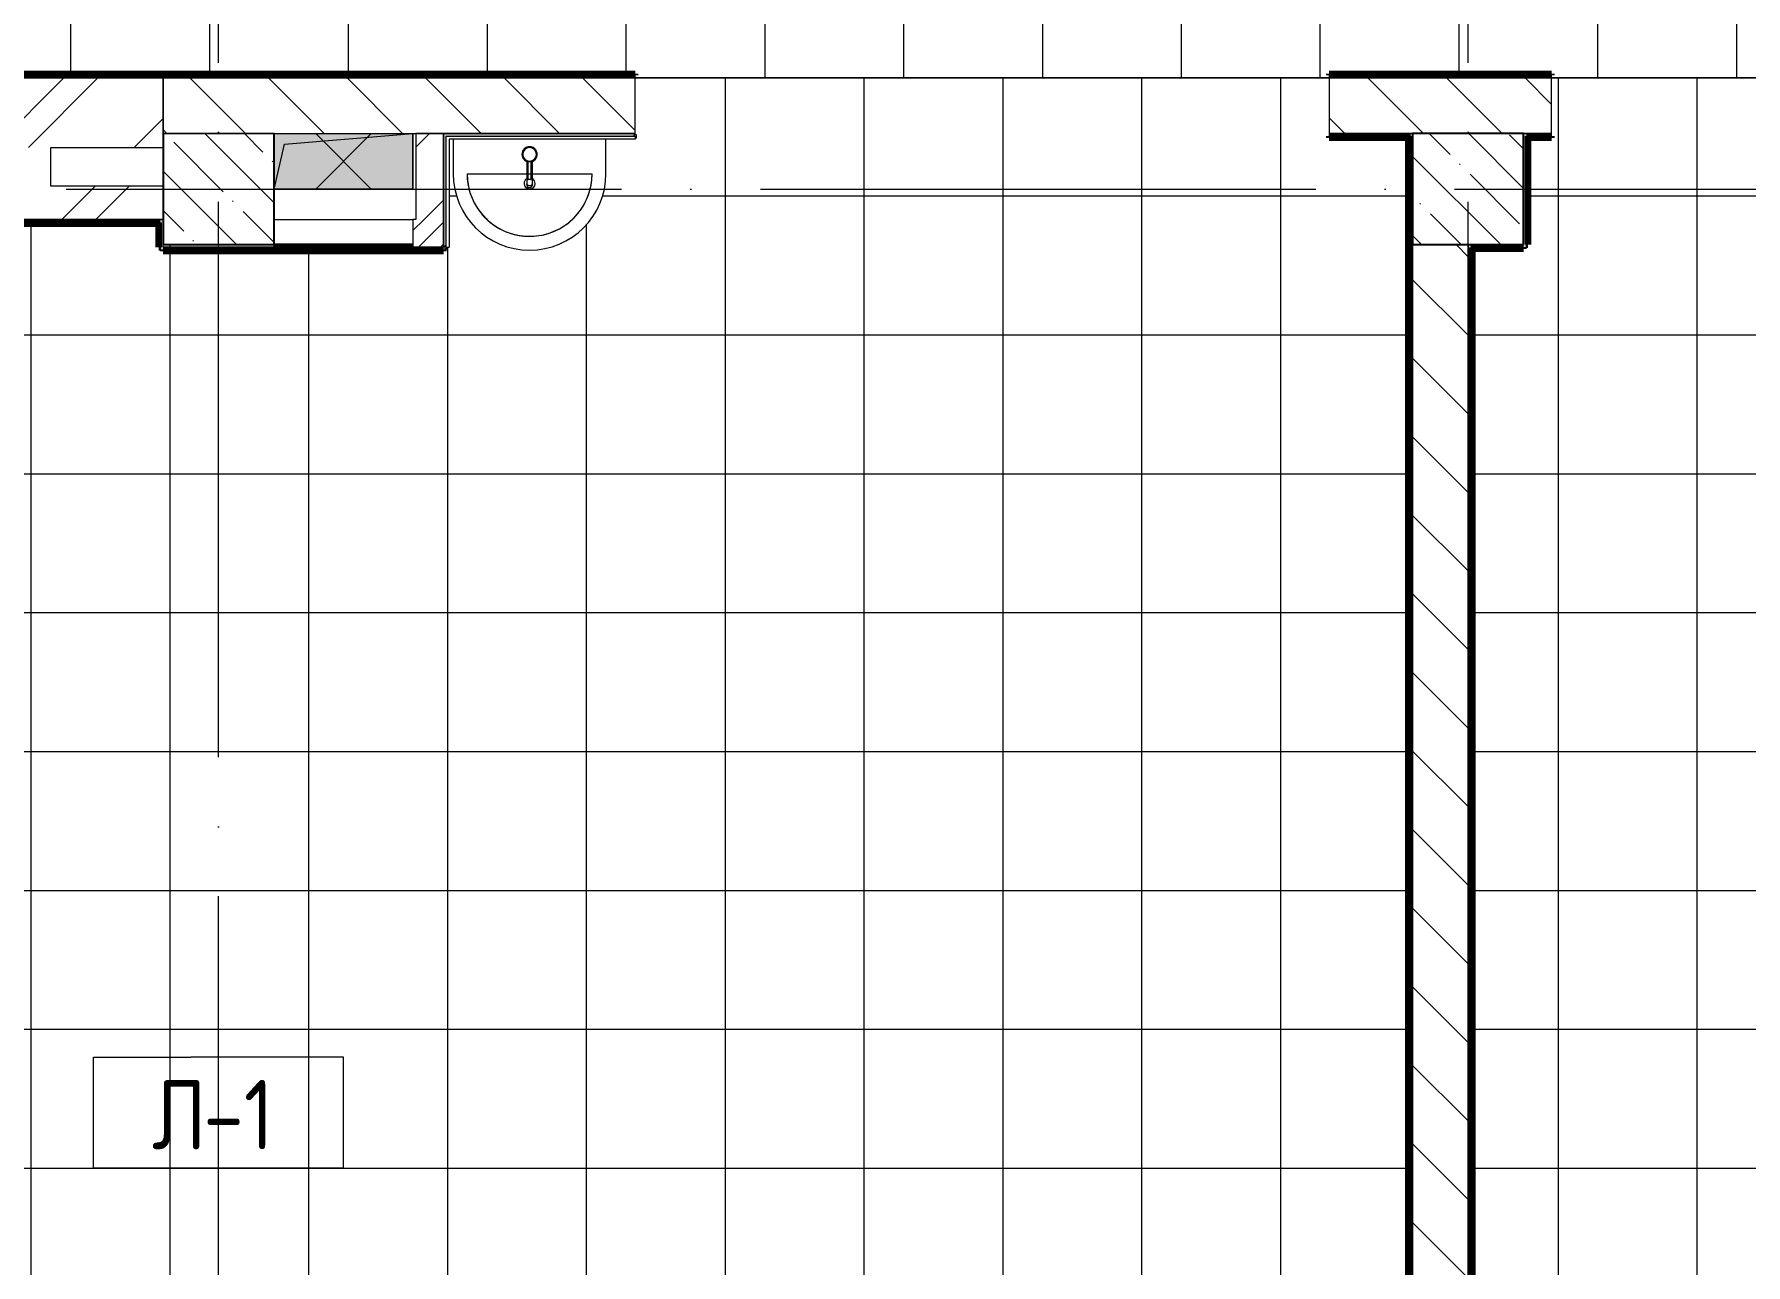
# Model space of a CAD drawing. Header units: millimetres. Extents: x 97 to 215964, y -4577 to 60645.
# Drawn here: x 71384 to 77548, y 47102 to 51533 of the extents above; entities that cross this region are included whole.
import ezdxf

# ---------------------------------------------------------------- set-up
doc = ezdxf.new("R2010")
doc.units = ezdxf.units.MM
doc.linetypes.add('ADSK_Линия сетки', pattern=[2500, 2000, -250, 0, -250])
for name, color, linetype, lineweight in [('A-DETL-GENF-OTLN', 92, 'Continuous', 9), ('A-FLOR-____-IDEN', 11, 'Continuous', 20), ('A-FLOR-____-OTLN', 192, 'Continuous', 9), ('A-FLOR-____-PATT', 8, 'Continuous', 9), ('A-GENM-____-MCUT', 13, 'Continuous', 9), ('A-GENM-____-OTLN', 13, 'Continuous', 9), ('A-WALL-____-MCUT', 113, 'Continuous', 9), ('A-WALL-____-PATT', 111, 'Continuous', 9), ('I-WALL-____-OTLN', 2, 'Continuous', 9), ('P-SANR-FIXT-OTLN', 6, 'Continuous', 9), ('S-COLS-____-MCUT', 52, 'Continuous', 9), ('S-COLS-____-OTLN', 52, 'Continuous', 9), ('S-GRID-____-OTLN', 1, 'Continuous', 9)]:
    doc.layers.add(name, color=color, linetype=linetype, lineweight=lineweight)
doc.styles.add('GOST Common', font='GOST_Common.ttf', dxfattribs={"width": 0.9, "height": 250})
pattern_1 = [(135, (0, 0), (-141.42136, -141.42136), [])]
pattern_2 = [(45, (0, 0), (-224.5064, 224.5064), []), (45, (79.38, 0), (0, 449.0128), []), (45, (-79.38, 0), (0, 449.0128), [])]
pattern_3 = [(45, (0, 0), (-251.4472, 251.4472), []), (45, (0, 381), (-251.4472, 251.4472), [])]
pattern_4 = [(270, (81372.87, 47450), (500, 3e-14), []), (0, (81372.87, 47450), (0, 500), [])]

# ---------------------------------------------------------------- blocks, each defined once
blk = doc.blocks.new('BSC_Колонна _Прямоугольная - 400x400-31342009-О_АИ_ПП_8_400_Целиком')
at = {"layer": 'S-COLS-____-OTLN', "lineweight": 5}
h = blk.add_hatch(dxfattribs=at)
h.set_pattern_fill('FP_45', color=256, style=0, pattern_type=2)
h.set_pattern_definition([(135, (-17749.98, -50975), (-142.5619, -142.5619), []), (135, (-17607.42, -50975), (-142.5619, -142.5619), [252.016, -50.403, 3.353, -47.05])])
h.paths.add_polyline_path([(-200, -200), (200, -200), (200, 200), (-200, 200), (-200, -44.5)])
at = {"layer": 'S-COLS-____-MCUT', "color": 130, "lineweight": 25}
for p, q in [((200, 200), (-200, 200)), ((-200, 200), (-200, -200)), ((200, -200), (200, 200)), ((-200, -200), (200, -200))]:
    blk.add_line(p, q, dxfattribs=at)
blk = doc.blocks.new('ASML_АР_Отделка Люка - ВО Отделка люков_Грунтовка 0_Шпатлевка 0_Окраска 0_0-42722003-О_АИ_ПП_8_400_Целиком')
at = {"layer": 'A-GENM-____-MCUT', "color": 130, "lineweight": 25}
for p, q in [((250, 3), (-250, 3)), ((-250, 3), (-250, 0)), ((250, 0), (250, 3)), ((-250, 0), (250, 0))]:
    blk.add_line(p, q, dxfattribs=at)
blk = doc.blocks.new('0083_СОШ675_АР_R22_rvt-1-О_АИ_ПП_8_400_Целиком')
at = {"layer": 'A-WALL-____-PATT', "lineweight": 5}
h = blk.add_hatch(dxfattribs=at)
h.set_pattern_fill('FP_7', color=10, style=0, pattern_type=2)
h.set_pattern_definition(pattern_3)
h.paths.add_polyline_path([(12248.9, 51125), (13050, 51125), (13050, 51375), (9070, 51375), (9070, 51125), (12128.9, 51125)])
h = blk.add_hatch(dxfattribs=at)
h.set_pattern_fill('FP_10', color=10, style=0, pattern_type=2)
h.set_pattern_definition(pattern_1)
h.paths.add_polyline_path([(21488.6, 51175), (22450, 51175), (22450, 51375), (20550, 51375), (20550, 51175), (21174.1, 51175)])
h.paths.add_polyline_path([(17250, 51175), (18050, 51175), (18050, 51375), (17250, 51375)])
h.paths.add_polyline_path([(14570.9, 51175), (14750, 51175), (14750, 51375), (13050, 51375), (13050, 51175), (14256.4, 51175)])
h = blk.add_hatch(dxfattribs=at)
h.set_pattern_fill('FP_11', color=10, style=0, pattern_type=2)
h.set_pattern_definition(pattern_2)
h.paths.add_polyline_path([(14060, 50866), (14060, 51175), (13960, 51175), (13960, 50866)])
h = blk.add_hatch(dxfattribs=at)
h.set_pattern_fill('FP_7', color=10, style=0, pattern_type=2)
h.set_pattern_definition(pattern_3)
h.paths.add_polyline_path([(13050, 50865), (13050, 50985), (9070, 50985), (9070, 50865), (12055.4, 50865)])
h = blk.add_hatch(dxfattribs=at)
h.set_pattern_fill('FP_11', color=10, style=0, pattern_type=2)
h.set_pattern_definition(pattern_2)
h.paths.add_polyline_path([(14060, 50766), (14060, 50866), (13949.9, 50866), (13949.9, 50766)])
h = blk.add_hatch(dxfattribs=at)
h.set_pattern_fill('FP_10', color=10, style=0, pattern_type=2)
h.set_pattern_definition(pattern_1)
h.paths.add_polyline_path([(17750, 43725), (17750, 50775), (17550, 50775), (17550, 43725), (17715.3, 43725)])
at = {"layer": 'S-COLS-____-OTLN', "lineweight": 5}
h = blk.add_hatch(dxfattribs=at)
h.set_pattern_fill('FP_8', color=256, style=0, pattern_type=2)
h.set_pattern_definition([(135, (0, 0), (-142.5612, -142.5612), []), (135, (142.56, 0), (-142.5612, -142.5612), [252.016, -50.403, 3.353, -47.05])])
h.paths.add_polyline_path([(13050, 50775), (13450, 50776), (13450, 51175), (13050, 51175), (13050, 50930.5)])
at = {"layer": 'A-WALL-____-MCUT', "color": 50, "lineweight": 13}
for p, q in [((13050, 51375), (9070, 51375)), ((14750, 51375), (13050, 51375)), ((13050, 51375), (13050, 51175)), ((13050, 51125), (13050, 51375)), ((14750, 51175), (14750, 51375)), ((18050, 51375), (17250, 51375)), ((17250, 51375), (17250, 51175)), ((18050, 51175), (18050, 51375)), ((13450, 51175), (14750, 51175)), ((14060, 51175), (13960, 51175)), ((13960, 51175), (13960, 50866)), ((14060, 50866), (14060, 51175)), ((17250, 51175), (17550, 51175)), ((17950, 51175), (18050, 51175)), ((12646, 51125), (13050, 51125)), ((12646, 50985), (12646, 51125)), ((13050, 50985), (12646, 50985)), ((13050, 50865), (13050, 50985)), ((9070, 50865), (13050, 50865)), ((13960, 50866), (13949.9, 50866)), ((13949.9, 50866), (13949.9, 50776)), ((14060, 50766), (14060, 50866)), ((13949.9, 50773), (13949.9, 50766)), ((13949.9, 50766), (14060, 50766)), ((17550, 50775), (17550, 43725)), ((17750, 43725), (17750, 50775))]:
    blk.add_line(p, q, dxfattribs=at)
at = {"layer": 'A-WALL-____-MCUT', "color": 10, "lineweight": 5}
blk.add_line((13050, 51175), (13450, 51175), dxfattribs=at)
at = {"layer": 'I-WALL-____-OTLN', "color": 90}
for p, q in [((13450, 50866), (13949.9, 50866)), ((13450, 50766), (13450, 50773))]:
    blk.add_line(p, q, dxfattribs=at)
at = {"layer": 'S-COLS-____-MCUT', "color": 130, "lineweight": 25}
for p, q in [((13050, 51175), (13050, 50775)), ((13450, 50776), (13450, 51175)), ((13050, 50775), (13449.9, 50775))]:
    blk.add_line(p, q, dxfattribs=at)
at = {"layer": 'S-COLS-____-OTLN', "color": 90}
blk.add_line((13450, 51175), (13050, 51175), dxfattribs=at)
at = {"layer": 'A-GENM-____-OTLN', "color": 90, "lineweight": 9, "rotation": 180}
blk.add_blockref('ASML_АР_Отделка Люка - ВО Отделка люков_Грунтовка 0_Шпатлевка 0_Окраска 0_0-42722003-О_АИ_ПП_8_400_Целиком', (13699.9, 50776), dxfattribs=at)
at = {"layer": 'S-COLS-____-OTLN', "color": 90, "lineweight": 9}
blk.add_blockref('BSC_Колонна _Прямоугольная - 400x400-31342009-О_АИ_ПП_8_400_Целиком', (17750, 50975), dxfattribs=at)
blk = doc.blocks.new('MiraCad_GMd_-Ut_TaskBox_FormHorizon - MiraCad_GMd_-Ut_TaskBox_FormHorizon-V144-О_АИ_ПП_8_400_Целиком')
at = {"layer": 'A-DETL-GENF-OTLN', "lineweight": 18}
for points in [[(-250, -100), (-212.2, 62.2), (242, 100), (-250, 100)], [(-250, -100), (250, -100), (250, 100), (-250, 100)]]:
    blk.add_hatch(color=256, dxfattribs=at).paths.add_polyline_path(points)
at = {"layer": 'A-DETL-GENF-OTLN', "color": 7}
for p, q in [((-250, -100), (-212.2, 62.2)), ((-250, -100), (-212.2, 62.2)), ((-212.2, 62.2), (250, 100)), ((-212.2, 62.2), (250, 100)), ((250, 100), (250, -100)), ((250, -100), (-250, -100))]:
    blk.add_line(p, q, dxfattribs=at)
at = {"layer": 'A-GENM-____-OTLN', "color": 170, "lineweight": 18}
for p, q in [((100, 100), (-100, -100)), ((-100, 100), (100, -100)), ((250, -100), (250, 100)), ((-250, -100), (250, -100))]:
    blk.add_line(p, q, dxfattribs=at)
blk = doc.blocks.new('ВК_Умывальник_Полукруглый_Керамический_ГОСТ30493-96_R20 - 2-ой величины-3515761-О_АИ_ПП_8_400_Целиком')
at = {"layer": 'P-SANR-FIXT-OTLN', "color": 22, "lineweight": 18}
for p, q in [((14095, 51155.2), (14095, 51030)), ((14645, 51030), (14645, 51155)), ((14145, 51030), (14360.1, 51030)), ((14379.9, 51030), (14595, 51030))]:
    blk.add_line(p, q, dxfattribs=at)
at = {"layer": 'P-SANR-FIXT-OTLN', "color": 22, "lineweight": 18, "flags": 128}
blk.add_lwpolyline([(14145, 51030), (14145.2, 51021), (14145.7, 51012), (14146.6, 51003), (14147.9, 50994.1), (14149.5, 50985.3), (14151.4, 50976.5), (14153.8, 50967.8), (14156.4, 50959.2), (14159.4, 50950.7), (14162.8, 50942.4), (14166.4, 50934.1), (14170.4, 50926.1), (14174.7, 50918.2), (14179.4, 50910.5), (14184.3, 50902.9), (14189.5, 50895.6), (14195, 50888.5), (14200.8, 50881.6), (14206.9, 50875), (14213.2, 50868.6), (14219.8, 50862.4), (14226.6, 50856.6), (14233.7, 50851), (14241, 50845.7), (14248.4, 50840.6), (14256.1, 50835.9), (14264, 50831.5), (14272, 50827.5), (14280.1, 50823.7), (14288.5, 50820.3), (14296.9, 50817.2), (14305.5, 50814.4), (14314.2, 50812), (14322.9, 50810), (14331.8, 50808.3), (14340.7, 50806.9), (14349.6, 50805.9), (14358.6, 50805.3), (14367.6, 50805), (14376.6, 50805.1), (14385.6, 50805.5), (14394.5, 50806.3), (14403.4, 50807.5), (14412.3, 50809), (14421.1, 50810.9), (14429.8, 50813.1), (14438.5, 50815.6), (14447, 50818.6), (14455.4, 50821.8), (14463.6, 50825.4), (14471.7, 50829.3), (14479.7, 50833.5), (14487.5, 50838.1), (14495, 50842.9), (14502.4, 50848.1), (14509.6, 50853.5), (14516.5, 50859.2), (14523.2, 50865.2), (14529.7, 50871.5), (14535.9, 50878), (14541.9, 50884.8), (14547.5, 50891.7), (14552.9, 50899), (14558, 50906.4), (14562.8, 50914), (14567.3, 50921.8), (14571.5, 50929.8), (14575.3, 50937.9), (14578.8, 50946.2), (14582, 50954.6), (14584.8, 50963.1), (14587.3, 50971.8), (14589.5, 50980.5), (14591.3, 50989.3), (14592.7, 50998.2), (14593.8, 51007.2), (14594.6, 51016.1), (14594.9, 51025.1), (14595, 51030)], dxfattribs=at)
at = {"layer": 'P-SANR-FIXT-OTLN', "color": 22, "lineweight": 18}
for centre, radius, start, end in [((14370, 51030), 275, 180, 0), ((14370, 51030), 225, 180, 0), ((14370, 50995), 20, 120, 180), ((14370, 50995), 20, 180, 0), ((14370, 50995), 20, 0, 60)]:
    blk.add_arc(centre, radius, start, end, dxfattribs=at)
blk = doc.blocks.new('xxx_Смеситель_ГОСТ 25809-96_R20 - Смеситель-3431601-О_АИ_ПП_8_400_Целиком')
at = {"layer": 'P-SANR-FIXT-OTLN', "color": 170, "lineweight": 18}
for p, q in [((3135.3, 51074.8), (3135.3, 51016.6)), ((3139.3, 51075.4), (3139.3, 51029.7)), ((3151.3, 51029.7), (3151.3, 51075.4)), ((3155.3, 51016.6), (3155.3, 51074.8)), ((3135.3, 51016.6), (3135.3, 50993.9)), ((3135.3, 50993.9), (3135.3, 50990)), ((3139.3, 51029.7), (3139.3, 51009)), ((3140.3, 51009), (3139.3, 51009)), ((3139.3, 51009), (3140.3, 51009)), ((3140.3, 51029.8), (3150.3, 51029.8)), ((3150.3, 51009), (3140.3, 51009)), ((3150.3, 51009), (3151.3, 51009)), ((3151.3, 51009), (3150.3, 51009)), ((3151.3, 51009), (3151.3, 51029.7)), ((3155.3, 50993.9), (3155.3, 51016.6)), ((3155.3, 50990), (3155.3, 50993.9))]:
    blk.add_line(p, q, dxfattribs=at)
for radius, start, end in [(27.5, 0, 180), (27.5, 161.97695, 180), (27.5, 180, 198.02305), (27.5, 180, 258.92236), (27.5, 143.31191, 156.6878), (24.5, 360, 180), (24.5, 180, 360), (27.5, 101.97674, 135), (27.5, 83.31162, 96.68751), (27.5, 281.0769, 0), (27.5, 45, 78.02263), (27.5, 23.31133, 36.68722), (27.5, 0, 18.02234), (27.5, 341.97766, 0), (27.5, 203.3122, 216.68809), (27.5, 225, 258.02326), (24.5, 255, 259.77016), (24.5, 255, 259.77016), (24.5, 280.22984, 285), (24.5, 280.22984, 285), (27.5, 281.97737, 315), (27.5, 323.31278, 336.68867)]:
    blk.add_arc((3145.3, 51100), radius, start, end, dxfattribs=at)
for start_param, end_param in [(3.141593, 4.712389), (4.712389, 6.283185)]:
    blk.add_ellipse((3145.3, 50990), major_axis=(10, 0), ratio=0.965926, start_param=start_param, end_param=end_param, dxfattribs=at)
for points, knots in [([(3138.6, 51076.4), (3138.7, 51076.4), (3138.8, 51076.3), (3139.2, 51076.2), (3139.8, 51076.1), (3140.4, 51076), (3140.7, 51075.9)], [0.77430556, 0.77430556, 0.77430556, 0.77430556, 0.78298611, 0.79166667, 0.82638889, 0.86111111, 0.86111111, 0.86111111, 0.86111111]), ([(3149.8, 51075.9), (3150.1, 51075.9), (3150.6, 51076), (3151.1, 51076.2), (3151.6, 51076.3), (3151.8, 51076.4), (3151.9, 51076.4)], [0.13888889, 0.13888889, 0.13888889, 0.13888889, 0.16666667, 0.19444444, 0.20833333, 0.22222222, 0.22222222, 0.22222222, 0.22222222]), ([(3140.3, 51020.3), (3138.8, 51019.9), (3136.8, 51019.1), (3135.5, 51017.7), (3135.3, 51016.9), (3135.3, 51016.6)], [0.1666667, 0.1666667, 0.1666667, 0.1666667, 0.3333333, 0.4166667, 0.5, 0.5, 0.5, 0.5]), ([(3145.3, 50986.8), (3144.4, 50986.8), (3143.1, 50986.9), (3141.4, 50987.3), (3140.3, 50987.7), (3139.3, 50988.1), (3138.7, 50988.5), (3138, 50989), (3137.3, 50989.5), (3136.7, 50990.2), (3136.3, 50990.7), (3136, 50991.2), (3135.8, 50991.6), (3135.6, 50992), (3135.5, 50992.5), (3135.4, 50992.9), (3135.3, 50993.4), (3135.3, 50993.7), (3135.3, 50993.9)], [0, 0, 0, 0, 0.0833333, 0.125, 0.1666667, 0.2083333, 0.2291667, 0.25, 0.2916667, 0.3333333, 0.3541667, 0.375, 0.3958333, 0.4166667, 0.4375, 0.4583333, 0.4791667, 0.5, 0.5, 0.5, 0.5]), ([(3139.3, 51029.3), (3139.3, 51029.3), (3139.3, 51029.3), (3139.4, 51029.2), (3139.6, 51029.2), (3139.8, 51029.2), (3140.1, 51029.2), (3140.3, 51029.2)], [0, 0, 0, 0, 0.166667, 0.333333, 0.5, 0.666667, 1, 1, 1, 1]), ([(3155.3, 50993.9), (3155.3, 50993.7), (3155.3, 50993.4), (3155.2, 50992.9), (3155.1, 50992.5), (3154.9, 50992), (3154.7, 50991.6), (3154.5, 50991.2), (3154.2, 50990.7), (3153.9, 50990.3), (3153.6, 50989.9), (3153.1, 50989.4), (3152.5, 50989), (3151.9, 50988.5), (3151.2, 50988.1), (3150.3, 50987.7), (3149.1, 50987.3), (3147.5, 50986.9), (3146.1, 50986.8), (3145.3, 50986.8)], [0.5, 0.5, 0.5, 0.5, 0.5208333, 0.5416667, 0.5625, 0.5833333, 0.6041667, 0.625, 0.6458333, 0.6666667, 0.6875, 0.7083333, 0.75, 0.7708333, 0.7916667, 0.8333333, 0.875, 0.9166667, 1, 1, 1, 1]), ([(3151.3, 51029.7), (3151.3, 51029.7), (3151.2, 51029.7), (3151.1, 51029.8), (3151, 51029.8), (3150.7, 51029.8), (3150.4, 51029.8), (3150.3, 51029.8)], [0, 0, 0, 0, 0.166667, 0.333333, 0.5, 0.666667, 1, 1, 1, 1])]:
    blk.add_open_spline(points, degree=3, knots=knots, dxfattribs=at)
for points in [[(3139.3, 51075.4), (3139.3, 51075.4), (3139.4, 51075.4), (3139.6, 51075.4), (3139.8, 51075.3), (3140, 51075.3), (3140.2, 51075.3), (3140.3, 51075.3)], [(3139.4, 51074.9), (3139.3, 51074.9), (3139.3, 51074.9), (3139.3, 51075), (3139.3, 51075)], [(3140.3, 51075.3), (3141.9, 51074.9), (3145.3, 51074.6), (3148.6, 51074.9), (3150.3, 51075.3)], [(3150.3, 51075.3), (3150.4, 51075.3), (3150.5, 51075.3), (3150.8, 51075.3), (3151, 51075.4), (3151.1, 51075.4), (3151.2, 51075.4), (3151.2, 51075.4)], [(3151.3, 51075), (3151.3, 51075), (3151.3, 51075), (3151.2, 51074.9)], [(3140.3, 51029.8), (3140.1, 51029.8), (3139.7, 51029.8), (3139.4, 51029.8), (3139.3, 51029.7), (3139.3, 51029.7)], [(3150.3, 51029.2), (3150.4, 51029.2), (3150.8, 51029.2), (3151.2, 51029.2), (3151.3, 51029.3), (3151.3, 51029.3)], [(3155.3, 51016.6), (3155.3, 51016.9), (3155, 51017.7), (3154, 51018.7), (3152.4, 51019.6), (3151, 51020.1), (3150.3, 51020.3)]]:
    blk.add_open_spline(points, degree=3, dxfattribs=at)
blk = doc.blocks.new('0083_СОШ675_ВК_R22_rvt-1-О_АИ_ПП_8_400_Целиком')
at = {"layer": 'A-GENM-____-OTLN', "color": 170, "lineweight": 18}
blk.add_blockref('MiraCad_GMd_-Ut_TaskBox_FormHorizon - MiraCad_GMd_-Ut_TaskBox_FormHorizon-V144-О_АИ_ПП_8_400_Целиком', (13700, 51075), dxfattribs=at)
at = {"layer": 'P-SANR-FIXT-OTLN', "color": 170, "lineweight": 18}
for name, p in [('ВК_Умывальник_Полукруглый_Керамический_ГОСТ30493-96_R20 - 2-ой величины-3515761-О_АИ_ПП_8_400_Целиком', (0, 0)), ('xxx_Смеситель_ГОСТ 25809-96_R20 - Смеситель-3431601-О_АИ_ПП_8_400_Целиком', (11224.7, 0))]:
    blk.add_blockref(name, p, dxfattribs=at)
blk = doc.blocks.new('BSC_Колонна _Прямоугольная - ПР-1_Профиль торцевой для плитки-V208-О_АИ_ПП_8_400_Целиком')
at = {"layer": 'S-COLS-____-MCUT'}
for p, q in [((0, 5), (-5, 5)), ((-5, 5), (-5, -5)), ((-5, -5), (5, -5)), ((5, -5), (5, 0))]:
    blk.add_line(p, q, dxfattribs=at)
blk = doc.blocks.new('BSC_Колонна _Прямоугольная - ПР-1_Профиль торцевой для плитки-V209-О_АИ_ПП_8_400_Целиком')
at = {"layer": 'S-COLS-____-MCUT'}
for p, q in [((5, 5), (-5, 5)), ((-5, 5), (-5, -0.1)), ((5, -5), (5, 5)), ((0, -5), (5, -5))]:
    blk.add_line(p, q, dxfattribs=at)
blk = doc.blocks.new('ADSK_Марка_Перекрытие - Типоразмер_ADSK_Марка-158127-О_АИ_ПП_8_400_Целиком')
at = {"layer": 'A-FLOR-____-IDEN'}
for p, q in [((-4.5, 4), (-1, 4)), ((-4.5, 0), (-4.5, 4)), ((4.5, 4), (-1, 4)), ((4.5, 0), (4.5, 4)), ((4.5, 0), (-4.5, 0)), ((-4.5, 0), (4, 0))]:
    blk.add_line(p, q, dxfattribs=at)

msp = doc.modelspace()

# ---------------------------------------------------------------- hatches: boundary and pattern name
at = {"layer": 'A-FLOR-____-PATT'}
h = msp.add_hatch(dxfattribs=at)
h.set_pattern_fill('FP_198', color=256, style=0, pattern_type=2)
h.set_pattern_definition([(0, (75015.37, 54875), (0, 500), []), (90, (75015.37, 54875), (-500, 3e-14), [])])
h.paths.add_polyline_path([(67497.865903, 54675.000586), (67497.865903, 54874.998278), (65857.887824, 54874.997327), (65857.887824, 54675)])
h.paths.add_polyline_path([(58997.877039, 51374.999414), (61497.865903, 51375), (61497.865903, 51390), (73547.909746, 51390), (73547.909746, 51375), (76047.909746, 51374.999414), (76047.909746, 51390), (76847.887824, 51390), (76847.887824, 51375), (79347.887824, 51374.999414), (79347.887824, 51390), (85947.887824, 51390), (85947.887824, 51375), (88447.887824, 51375), (88447.887824, 51390), (91217.865903, 51390), (91217.865903, 51674.999707), (91232.865903, 51674.999707), (91232.865903, 54374.999707), (91217.865903, 54374.999707), (91217.865903, 54660.000586), (87567.865903, 54660.267855), (87567.865903, 54675.000586), (87572.865903, 54675.000586), (87572.727233, 54875), (86072.887824, 54875), (86072.865903, 54675), (86067.865903, 54675), (86067.865903, 54660.000586), (83722.865903, 54660.000586), (83722.865903, 54665.000586), (83712.865903, 54665.000586), (83712.865903, 54675.000586), (83707.865903, 54675), (83707.865903, 57260), (82952.865903, 57260), (82952.865903, 57265), (82942.865903, 57265), (82942.865903, 57274.999414), (82937.865903, 57274.999414), (82937.865903, 58360), (81472.865903, 58360), (81472.865903, 58199.999414), (81454.865903, 58199.999414), (81454.865903, 58160.000586), (81449.865903, 58160.000586), (81449.865903, 58150.000586), (81439.865903, 58150.000586), (81439.865903, 58145.000586), (81212.865903, 58145.000586), (81212.865903, 58064.999414), (81197.887824, 58064.999414), (81197.887824, 57014.999414), (81212.865903, 57014.999414), (81212.865903, 54675), (81207.865903, 54675), (81207.865903, 54665.000586), (81197.865903, 54665.000586), (81196.736835, 54660.000586), (77670.156824, 54660.000586), (77670.156824, 54655.000586), (77168.506824, 54655.000586), (77168.506824, 54660.000586), (74557.887824, 54660.000586), (74557.887824, 54675), (74547.903648, 54675), (74547.903648, 54795), (73507.887824, 54793.858951), (73507.887824, 54660.000586), (72397.903648, 54660.000586), (72397.347315, 54665.000586), (72387.903648, 54665.000586), (72387.903648, 54675), (72382.903648, 54675), (72382.903648, 58274.820414), (72127.634255, 58274.820414), (72127.634255, 58360.000586), (68167.882899, 58360.000586), (68167.882899, 58274.820414), (67912.865903, 58274.820414), (67912.865903, 54675), (67907.865903, 54675), (67907.865903, 54665.000586), (67897.865903, 54665.000586), (67897.865903, 54660.000586), (67497.887824, 54660.000586), (67497.861097, 54675.000586), (65857.887824, 54675), (65857.887824, 54660.000586), (58897.865903, 54660.000586), (58897.865903, 54389.998828), (58812.865903, 54389.998828), (58812.865903, 51625.272332), (58897.865903, 51625.272332), (58897.865903, 51390), (58997.865903, 51390), (58997.865903, 51375)])
h.paths.add_polyline_path([(62072.865903, 51374.999414), (62072.858467, 51375), (62048.935421, 51374.999414)])
h.paths.add_polyline_path([(63827.596882, 51374.999414), (63827.593201, 51375), (63707.596601, 51375)])
h.paths.add_polyline_path([(77430.135801, 54335.471708), (77435.222154, 54336.294976), (77429.272738, 54336.033665)])
h.paths.add_polyline_path([(77273.859773, 54485.215954), (77273.635801, 54492.477542), (77273.221587, 54492.477542), (77273.4413, 54489.977542)])
h.paths.add_polyline_path([(77587.050015, 54492.477542), (77585.635801, 54492.477542), (77586.828614, 54489.977542)])
h.paths.add_polyline_path([(77450.440711, 54336.790443), (77450.258982, 54337.478492), (77450.258982, 54336.796702)])
h.paths.add_polyline_path([(77430.135801, 54335.471708), (77404.811487, 54337.655731), (77387.175338, 54341.54585), (77363.928848, 54350.095785), (77344.334525, 54361.111481), (77327.362527, 54374.705094), (77307.824774, 54393.658277), (77301.646812, 54403.413831), (77289.14902, 54424.103452), (77276.792628, 54462.292771), (77273.975924, 54478.461488), (77272.635801, 54608.303456), (77273.635801, 54654.977542), (77587.635801, 54653.977542), (77587.010868, 54482.669965), (77580.558337, 54448.74092), (77578.729019, 54441.887602), (77573.294833, 54428.727542), (77566.01572, 54414.727542), (77557.597718, 54400.529333), (77552.446828, 54394.560594), (77546.268867, 54386.734718), (77538.719585, 54379.497471), (77532.039629, 54373.004497), (77523.0402, 54366.296943), (77515.937077, 54360.991355), (77505.832609, 54355.289784), (77495.57831, 54349.684638), (77486.181688, 54345.473086), (77485.365193, 54346.159705), (77460.320572, 54338.509404), (77440.197391, 54335.888761), (77431.462427, 54335.526697)])
h.paths.add_polyline_path([(77389.662411, 54340.761056), (77391.929981, 54340.874159), (77389.662411, 54342.294384), (77386.371493, 54342.276076), (77389.474143, 54340.847728)])
h.paths.add_polyline_path([(77462.397563, 54374.126093), (77473.431297, 54377.404099), (77464.032543, 54374.711079)])
h.paths.add_polyline_path([(77364.170136, 54388.846654), (77360.920678, 54391.910018), (77363.381013, 54389.43687)])
h.paths.add_polyline_path([(77334.408219, 54417.099697), (77323.505902, 54438.284871), (77316.009019, 54450.538922), (77324.622803, 54431.232582), (77330.463587, 54422.862044), (77333.7616, 54418.044282)])
h.paths.add_polyline_path([(77333.053762, 54419.443312), (77324.047689, 54433.548522), (77317.156322, 54448.93031), (77318.029386, 54448.93031), (77332.661396, 54420.213373)])
h.paths.add_polyline_path([(77530.581242, 54422.862044), (77540.001397, 54440.063502), (77534.518545, 54430.386823), (77530.952332, 54424.323981)])
h.paths.add_polyline_path([(77538.063723, 54435.674534), (77539.306435, 54436.169407), (77538.350527, 54436.113709)])
h.paths.add_polyline_path([(77544.564709, 54451.134162), (77544.488503, 54453.137186), (77544.799473, 54452.231181)])
h.paths.add_polyline_path([(77450.582501, 54460.53943), (77447.535801, 54459.839858), (77449.405958, 54459.989488)])
h.paths.add_polyline_path([(77448.532291, 54458.113886), (77460.496891, 54471.581052), (77453.904643, 54463.771943), (77449.262304, 54458.977542)])
h.paths.add_polyline_path([(77406.528666, 54464.194831), (77399.641864, 54473.907097), (77400.950598, 54470.796993), (77406.366959, 54464.386226)])
h.paths.add_polyline_path([(77430.135801, 54454.594235), (77439.048989, 54455.572843), (77433.90108, 54455.383619), (77422.235086, 54455.849076), (77414.087905, 54458.977542), (77421.51818, 54455.493646), (77428.219531, 54454.664079), (77429.321752, 54454.623905)])
h.paths.add_polyline_path([(77465.700608, 54489.977542), (77464.945256, 54490.012829), (77464.95702, 54493.561658)])
h.paths.add_polyline_path([(77460.629738, 54507.609083), (77460.629738, 54506.047987), (77460.680935, 54507.377542)])
h.paths.add_polyline_path([(77460.922729, 54472.176595), (77464.963385, 54484.493328), (77465.203389, 54493.676358), (77462.204425, 54507.609083), (77464.933223, 54493.676358), (77464.129591, 54480.398015), (77460.938741, 54472.224641)])
h.paths.add_polyline_path([(77409.689101, 54519.415654), (77412.735801, 54520.115226), (77409.907292, 54519.517641)])
h.paths.add_polyline_path([(77544.850392, 54527.896082), (77535.648799, 54548.722503), (77529.808015, 54557.09304), (77529.980673, 54555.051087), (77544.262583, 54528.955999)])
h.paths.add_polyline_path([(77455.171732, 54515.013473), (77443.282308, 54523.247927), (77432.052071, 54525.291005), (77421.928807, 54524.571465), (77426.370521, 54524.571465), (77438.036516, 54524.106008), (77446.183697, 54520.977542), (77455.088321, 54515.057069)])
h.paths.add_polyline_path([(77313.369965, 54521.444943), (77314.869338, 54523.914644), (77313.445349, 54521.682875)])
h.paths.add_polyline_path([(77544.262583, 54527.059581), (77531.479026, 54554.570289), (77541.863712, 54535.422629), (77544.020547, 54527.896082)])
h.paths.add_polyline_path([(77343.51522, 54576.598123), (77348.885554, 54580.422629), (77345.379194, 54578.0284)])
h.paths.add_polyline_path([(77357.537967, 54586.624205), (77351.820623, 54582.971082), (77356.895713, 54586.192763)])
h.paths.add_polyline_path([(77377.470978, 54598.705996), (77381.14273, 54599.843138), (77377.710198, 54598.803489)])
h.paths.add_polyline_path([(77475.816828, 54601.552235), (77465.119381, 54605.244005), (77473.339293, 54602.336689), (77475.580888, 54601.62694)])
h.paths.add_polyline_path([(77454.45864, 54608.234346), (77443.111565, 54610.76925), (77454.142963, 54608.303456)])
h = msp.add_hatch(dxfattribs=at)
h.set_pattern_fill('FP_176', color=256, style=0, pattern_type=2)
h.set_pattern_definition(pattern_4)
h.paths.add_polyline_path([(73947.846798, 43525), (73947.887824, 43525.000586), (73368.77421, 43525)])
h.paths.add_polyline_path([(74527.887824, 43540.000586), (76332.865903, 43540.000586), (76332.865903, 51160), (76047.909746, 51160), (76047.862859, 51374.999414), (73547.909746, 51374.99766), (73547.909746, 51170), (73552.909746, 51170), (73552.909746, 51160), (73547.909746, 51160), (73547.909746, 51155), (73442.887824, 51155), (73442.887824, 51029.976956), (73436.878414, 50972.801241), (73419.112825, 50918.124379), (73390.367498, 50868.336012), (73351.898741, 50825.612129), (73305.387824, 50791.81997), (73252.867498, 50768.436414), (73196.633152, 50756.483435), (73139.142497, 50756.483435), (73082.908151, 50768.436414), (73027.602619, 50793.84354), (72983.876907, 50825.612129), (72945.408151, 50868.336012), (72916.662823, 50918.124379), (72898.897234, 50972.801241), (72892.887824, 51029.976956), (72892.887824, 51155), (72877.887824, 51155), (72877.887824, 50765.999414), (72872.887824, 50765.999414), (72872.887824, 50761), (72867.887824, 50761), (72867.012109, 50756), (72857.887824, 50756), (72857.065903, 50751), (71847.865903, 50751), (71847.84404, 50756), (71837.865903, 50756.133955), (71837.865903, 50766), (71832.865903, 50766), (71832.865903, 50850.000586), (67762.887824, 50850.000586), (67762.887824, 43747.000586), (68122.887825, 43747.000586), (68122.887825, 43742.000586), (68132.887825, 43742.000586), (68132.887825, 43732.000586), (68137.887825, 43731.375586), (68137.887825, 43540.000586), (71832.865903, 43540.000586), (71832.865903, 43747.000586), (72622.887825, 43747.000586), (72623.432589, 43742.000586), (72632.887825, 43742.000586), (72632.887825, 43732.000586), (72637.887825, 43732.000586), (72637.887825, 43540.000586), (73947.887824, 43540.000586)])
h.paths.add_polyline_path([(72247.865903, 43725), (72247.887824, 43725), (72247.865903, 43732), (71847.865903, 43732.000586), (71847.865903, 43725), (72111.014344, 43725)])
h.paths.add_polyline_path([(72111.014344, 50766), (72247.865903, 50766), (72247.804754, 50775), (71847.865903, 50774.800589), (71848.833371, 50766)])
h.paths.add_polyline_path([(73160.816756, 50983.146829), (73158.954398, 50987.029115), (73160.28348, 50984.976956)])
h.paths.add_polyline_path([(73167.887824, 50974.976956), (73173.064205, 50975.65844), (73177.887824, 50977.656448), (73182.02996, 50980.83482), (73185.208332, 50984.976956), (73187.613719, 50992.894917), (73187.887824, 50994.976956), (73186.018753, 51003.020427), (73185.208332, 51004.976956), (73180.891606, 51009.992581), (73177.887824, 51012.297464), (73177.547082, 50992.029115), (73175.818552, 50987.029115), (73174.958892, 50983.146829), (73170.476015, 50980.646829), (73165.299634, 50980.646829), (73160.816756, 50983.146829), (73157.887824, 51000.866753), (73157.887824, 51012.297464), (73153.745689, 51009.119092), (73150.567316, 51004.976956), (73148.569308, 51000.153337), (73148.16193, 50992.894917), (73148.972271, 50988.827736), (73150.567316, 50984.976956), (73153.745689, 50980.83482), (73157.887824, 50977.656448), (73162.711443, 50975.65844)])
h = msp.add_hatch(dxfattribs=at)
h.set_pattern_fill('FP_176', color=256, style=0, pattern_type=2)
h.set_pattern_definition(pattern_4)
h.paths.add_polyline_path([(81637.887825, 43540.000586), (85332.865903, 43540.000586), (85332.865903, 43725), (85337.865903, 43725.000586), (85337.865903, 43735.000586), (85347.865871, 43735.000586), (85348.291451, 43740.000586), (85532.887824, 43740.000586), (85532.887824, 50760.000586), (85347.865903, 50760.000586), (85347.844012, 50765.000586), (85337.865903, 50765.000586), (85337.865903, 50775), (85332.865903, 50775.328787), (85332.865903, 50850.000586), (81262.865903, 50850.000586), (81262.865903, 50766), (81257.865903, 50766), (81257.865903, 50756), (81247.865903, 50756), (81247.865903, 50751), (80247.887824, 50751), (80247.887824, 50756), (80227.887824, 50756.000586), (80227.887824, 51155), (79567.887824, 51155), (79567.887824, 51160), (79347.887824, 51160), (79347.865903, 51374.999414), (76847.887824, 51374.999414), (76847.887824, 51160), (76762.887824, 51160), (76762.887824, 50774.999997), (76757.887824, 50774.999998), (76757.887824, 50765.000586), (76747.887824, 50765.000586), (76747.418512, 50760.000586), (76562.865903, 50760.000586), (76562.865903, 43747.000586), (77122.887825, 43747.000586), (77122.887825, 43742.000586), (77132.887825, 43742.000586), (77132.887825, 43732.000586), (77137.887825, 43732.000586), (77137.887825, 43540.000586), (80832.865903, 43540.000586), (80832.865903, 43732.000586), (80837.865903, 43732.000586), (80837.865903, 43742.000586), (80847.865903, 43742.000586), (80847.865903, 43747.000586), (81622.887825, 43747.000586), (81622.887825, 43742.000586), (81632.887825, 43742.000586), (81632.887825, 43732.000586), (81637.887825, 43732.000586), (81637.887825, 43602.756471)])
h.paths.add_polyline_path([(81247.865903, 43725), (81247.851835, 43732.000586), (80847.865903, 43732.000586), (80847.865903, 43725), (80915.333402, 43725)])
h.paths.add_polyline_path([(76747.887824, 43725), (76747.865903, 43732), (76547.887824, 43732.000586), (76547.887824, 43725), (76747.865903, 43725)])
h.paths.add_polyline_path([(79972.013503, 50736.483435), (79919.142497, 50736.483435), (79862.908151, 50748.436414), (79806.011593, 50774.999488), (79763.876907, 50805.612129), (79725.408151, 50848.336012), (79696.662823, 50898.124379), (79678.897234, 50952.801241), (79672.887824, 51009.976956), (79672.887824, 51154.976956), (80222.887824, 51154.976956), (80222.887824, 51009.976956), (80216.878414, 50952.801241), (80199.112825, 50898.124379), (80170.367498, 50848.336012), (80131.898741, 50805.612129), (80085.387824, 50771.81997), (80032.867498, 50748.436414), (79976.633152, 50736.483435)])
h.paths.add_polyline_path([(80847.887824, 50766), (81247.865903, 50766), (81247.843981, 50774.999414), (80848.46465, 50774.999414), (80847.887824, 50772.999414)])
h.paths.add_polyline_path([(76747.865903, 50775.000586), (76747.887824, 50775.175334), (76747.865903, 50775.003373)])
h.paths.add_polyline_path([(79940.816756, 50963.146829), (79939.22757, 50965.147327), (79939.387824, 50968.050712)])
h.paths.add_polyline_path([(79947.887824, 50954.976956), (79953.064205, 50955.65844), (79957.887824, 50957.656448), (79962.02996, 50960.83482), (79965.208332, 50964.976956), (79967.613719, 50972.894917), (79967.887824, 50974.976956), (79967.206341, 50980.153337), (79965.208332, 50984.976956), (79960.891606, 50989.992581), (79957.887824, 50992.297464), (79957.547082, 50972.029115), (79955.818552, 50967.029115), (79954.958892, 50963.146829), (79950.476015, 50960.646829), (79945.299634, 50960.646829), (79940.816756, 50963.146829), (79937.887824, 50973.859242), (79937.887824, 50992.297464), (79931.467085, 50986.149558), (79930.567316, 50984.976956), (79928.569308, 50980.153337), (79928.16193, 50972.894917), (79928.569308, 50969.800575), (79933.165392, 50961.591077), (79935.867009, 50959.207074), (79939.387824, 50957.035128), (79943.4879, 50955.556217)])
h.paths.add_polyline_path([(79939.22757, 50965.147327), (79938.076582, 50970.323708), (79938.43153, 50970.323708)])
at = {"layer": 'A-WALL-____-PATT'}
h = msp.add_hatch(color=7, dxfattribs=at)
h.paths.add_polyline_path([(91222.865903, 51375), (91222.865903, 51385), (88447.887824, 51385), (88447.887824, 51375), (90977.412326, 51375)])
h.paths.add_polyline_path([(85317.492931, 51375), (85947.887824, 51375), (85947.887824, 51385), (79347.887824, 51385), (79347.887824, 51375), (84688.612999, 51375)])
h.paths.add_polyline_path([(76847.887824, 51375), (76847.887824, 51385), (76047.909746, 51385), (76047.909746, 51375)])
h.paths.add_polyline_path([(73547.909746, 51375), (73547.909746, 51385), (61497.865903, 51385), (61497.865903, 51375), (73368.77421, 51375)])
h.paths.add_polyline_path([(58997.865903, 51375), (58997.865903, 51385), (58797.865903, 51385), (58797.865903, 51375), (58904.535757, 51375)])
for points in [[(72857.887824, 50756), (72867.887824, 50756), (72867.887824, 50761), (72862.887824, 50761), (72862.887824, 50771), (72867.887824, 50771), (72867.887824, 51175), (72857.887824, 51175), (72857.887824, 50766)], [(76337.865903, 43535.000586), (76347.865903, 43535.000586), (76347.865903, 51175), (76337.865903, 51175), (76337.865903, 44091.271895)], [(76747.887824, 50765.000586), (76757.887824, 50765.000586), (76757.887824, 51175), (76747.887824, 51175), (76747.887824, 50775)], [(71837.865903, 50855.000586), (71847.865903, 50855.000586), (71847.865903, 50865.000586), (67747.887824, 50865.000586), (67747.887824, 50855.000586), (70853.254479, 50855.000586)], [(71847.865903, 50766), (71847.865903, 50855.000586), (71837.865903, 50855.000586), (71837.865903, 50766)], [(72857.887824, 50756), (72857.887824, 50766), (71837.865903, 50766), (71837.865903, 50756), (72739.894277, 50756)], [(76557.865903, 50765.000586), (76747.887824, 50765.000586), (76747.865903, 50774.999432), (76547.865903, 50775), (76547.865903, 50765.000586)], [(76557.865903, 43732.000586), (76557.865903, 50765.000586), (76547.865903, 50765.000586), (76547.865903, 43732.000586)]]:
    msp.add_hatch(color=7, dxfattribs=at).paths.add_polyline_path(points)
h = msp.add_hatch(color=7, dxfattribs=at)
h.paths.add_polyline_path([(76337.865903, 51165), (76337.865903, 51175), (76047.909746, 51175), (76047.909746, 51165)])
h.paths.add_polyline_path([(73054.334243, 51165), (73542.909746, 51165), (73542.909746, 51170), (73547.909746, 51170), (73547.909746, 51175), (72867.887824, 51175), (72867.887824, 51165), (72877.887824, 51165)])
h = msp.add_hatch(color=7, dxfattribs=at)
h.paths.add_polyline_path([(80247.887824, 51165), (80247.887824, 51175), (79347.887824, 51175), (79347.887824, 51165), (79562.887824, 51165.075758), (79562.887824, 51170), (79572.887824, 51170), (79572.887824, 51165), (80237.887824, 51165)])
h.paths.add_polyline_path([(76757.887824, 51165), (76847.887824, 51165), (76847.887824, 51175), (76757.887824, 51175)])

# ---------------------------------------------------------------- linework, layer by layer
at = {"layer": 'A-FLOR-____-OTLN'}
for p, q in [((73547.909746, 51374.999414), (76047.909746, 51374.999414)), ((76047.887824, 51374.999414), (73547.909746, 51374.999414)), ((79347.887824, 51374.999414), (76847.887824, 51374.999414))]:
    msp.add_line(p, q, dxfattribs=at)
at = {"layer": 'A-WALL-____-MCUT', "color": 7}
for p, q in [((73547.909746, 51385), (61497.865903, 51385)), ((61497.865903, 51375), (73547.909746, 51375)), ((73547.909746, 51375), (73547.909746, 51385)), ((76847.887824, 51385), (76047.909746, 51385)), ((76047.909746, 51385), (76047.909746, 51375)), ((76047.909746, 51375), (76847.887824, 51375)), ((76847.887824, 51375), (76847.887824, 51385)), ((72857.887824, 51175), (72857.887824, 50766)), ((73547.909746, 51175), (72857.887824, 51175)), ((73547.909746, 51170), (73547.909746, 51175)), ((76347.865903, 51175), (76047.909746, 51175)), ((76047.909746, 51175), (76047.909746, 51165)), ((76047.909746, 51165), (76337.865903, 51165)), ((76337.865903, 51175), (76337.865903, 43535.000586)), ((76847.887824, 51175), (76747.887824, 51175)), ((76757.887824, 50765.000586), (76757.887824, 51165)), ((76757.887824, 51165), (76847.887824, 51165)), ((76847.887824, 51165), (76847.887824, 51175)), ((71847.865903, 50865.000586), (67747.887824, 50865.000586)), ((67757.887824, 50855.000586), (71837.865903, 50855.000586)), ((71837.865903, 50855.000586), (71837.865903, 50756)), ((71847.865903, 50766), (71847.865903, 50865.000586)), ((71837.865903, 50756), (72867.887824, 50756)), ((72857.887824, 50766), (71847.865903, 50766)), ((72867.887824, 50756), (72867.887824, 50761)), ((76347.865903, 43535.000586), (76347.865903, 50775)), ((76547.865903, 50775), (76547.865903, 43732.000586)), ((76557.865903, 50765.000586), (76757.887824, 50765.000586)), ((76557.865903, 43742.000586), (76557.865903, 50765.000586))]:
    msp.add_line(p, q, dxfattribs=at)
at = {"layer": 'I-WALL-____-OTLN', "color": 5, "lineweight": 90}
for p, q in [((61497.865903, 51390), (73547.909746, 51390)), ((73547.909746, 51385), (73547.909746, 51390)), ((76047.909746, 51390), (76847.887824, 51390)), ((76047.909746, 51390), (76047.909746, 51385)), ((76847.887824, 51385), (76847.887824, 51390)), ((76047.909746, 51165), (76047.909746, 51160)), ((76332.865903, 43535.000586), (76332.865903, 51165)), ((76762.887824, 51165), (76762.887824, 50775.000586)), ((76847.887824, 51160), (76847.887824, 51165)), ((76337.872456, 51160), (76047.909746, 51160)), ((76847.887824, 51160), (76757.759619, 51160)), ((71832.865903, 50766), (71832.865903, 50855.000586)), ((71837.865903, 50850.000586), (67757.887824, 50850.000586)), ((71832.865903, 50766), (71837.865903, 50766)), ((71847.865903, 50756), (71847.865903, 50751)), ((72857.887824, 50751), (71847.865903, 50751)), ((72857.887824, 50751), (72857.887824, 50756)), ((76747.887824, 50760.000586), (76557.865903, 50760.000586)), ((76562.865903, 50765.000586), (76562.865903, 43742.000586)), ((76747.887824, 50760.000586), (76747.887824, 50765.000586)), ((76757.887824, 50775.000586), (76762.887824, 50775.000586))]:
    msp.add_line(p, q, dxfattribs=at)
at = {"layer": 'I-WALL-____-OTLN'}
for p, q in [((72867.887824, 51165), (73547.909746, 51165)), ((72867.887824, 50766), (72867.887824, 51165)), ((73547.909746, 51165), (73547.909746, 51155)), ((73547.909746, 51155), (72877.887824, 51155)), ((72877.887824, 51155), (72877.887824, 50766)), ((72867.887824, 50766), (72877.887824, 50766))]:
    msp.add_line(p, q, dxfattribs=at)
at = {"layer": 'S-GRID-____-OTLN', "linetype": 'ADSK_Линия сетки'}
for p, q in [((72047.887824, -3572.657751), (72047.887824, 60644.999414)), ((76547.887824, -3572.657751), (76547.887824, 60644.999414)), ((56498.336609, 50975.000586), (213876.441901, 50975.000586))]:
    msp.add_line(p, q, dxfattribs=at)

# ---------------------------------------------------------------- block references
at = {"color": 250, "lineweight": 5}
for name in ['0083_СОШ675_АР_R22_rvt-1-О_АИ_ПП_8_400_Целиком', '0083_СОШ675_ВК_R22_rvt-1-О_АИ_ПП_8_400_Целиком']:
    msp.add_blockref(name, (58797.887824, 0), dxfattribs=at)
at = {"layer": 'A-FLOR-____-IDEN', "xscale": 99.99999999999993, "yscale": 99.99999999999993, "zscale": 99.99999999999993}
msp.add_blockref('ADSK_Марка_Перекрытие - Типоразмер_ADSK_Марка-158127-О_АИ_ПП_8_400_Целиком', (72047.865903, 47449.999707), dxfattribs=at)
at = {"layer": 'S-COLS-____-OTLN'}
for name, p in [('BSC_Колонна _Прямоугольная - ПР-1_Профиль торцевой для плитки-V209-О_АИ_ПП_8_400_Целиком', (73547.909746, 51165)), ('BSC_Колонна _Прямоугольная - ПР-1_Профиль торцевой для плитки-V208-О_АИ_ПП_8_400_Целиком', (72867.887824, 50766))]:
    msp.add_blockref(name, p, dxfattribs=at)

# ---------------------------------------------------------------- texts
at = {"layer": 'A-FLOR-____-IDEN', "lineweight": 9, "char_height": 250, "attachment_point": 1, "style": 'GOST Common'}
for s, insert, width in [('\\fGOST Common|b0|i0|c204|p34|;\\W.9;Л', (71808.185057, 47767.837281), 223.6708125), ('-1', (71992.731932, 47767.837281), 331.898625)]:
    msp.add_mtext(s, dxfattribs=dict(at, insert=insert, width=width))

doc.saveas('drawing.dxf')
